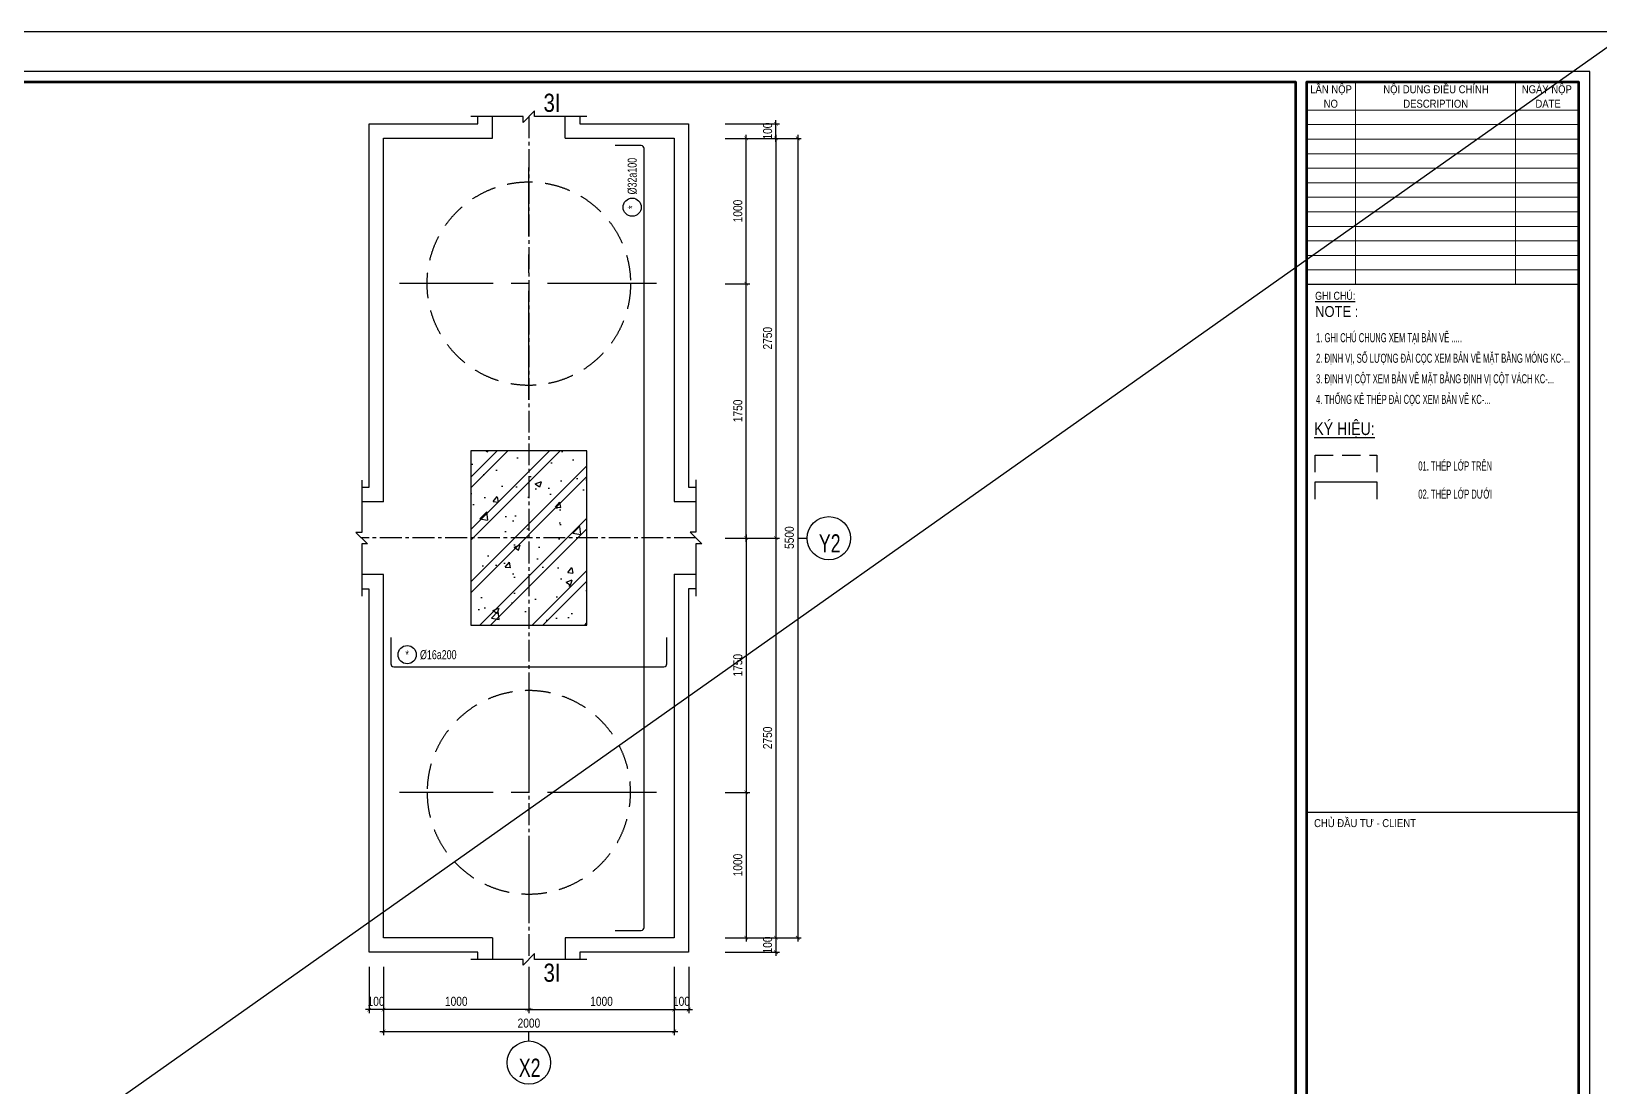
# Model space of a CAD drawing. Extents: x 71 to 2424299, y -14 to 1061502.
# Drawn here: x 1119203 to 1129997, y 529046 to 536307 of the extents above; entities that cross this region are included whole.
import ezdxf
from ezdxf.enums import TextEntityAlignment as Align

# ---------------------------------------------------------------- set-up
doc = ezdxf.new("R2010")
doc.units = 0
doc.header["$LTSCALE"] = 1000
doc.header["$MEASUREMENT"] = 0
doc.header["$PDMODE"] = 3
doc.linetypes.add('CENTER2', pattern=[1.125, 0.75, -0.125, 0.125, -0.125])
doc.linetypes.add('HIDDEN', pattern=[0.375, 0.25, -0.125])
doc.layers.get('0').update_dxf_attribs({"linetype": 'CONTINUOUS'})
doc.layers.get('Defpoints').update_dxf_attribs({"linetype": 'CONTINUOUS'})
for name, color, linetype in [('CDC -TEXT KHUNG', 7, 'CONTINUOUS'), ('CDC-KHUNGTEN', 7, 'CONTINUOUS'), ('CDC.01.AXIS', 160, 'CENTER2'), ('CDC.02.DIM', 1, 'CONTINUOUS'), ('CDC.03.BORDER', 3, 'CONTINUOUS'), ('CDC.04.HIDDEN', 8, 'HIDDEN'), ('CDC.05.STEEL', 4, 'CONTINUOUS'), ('CDC.06.TEXT', 2, 'CONTINUOUS'), ('CDC.09.COLUMN', 4, 'CONTINUOUS'), ('CDC.10.HATCH', 9, 'CONTINUOUS'), ('CDC.11.NOTE', 8, 'CONTINUOUS'), ('CDC.12.PILE', 7, 'CONTINUOUS'), ('CDC.14.STEELNUM', 9, 'CONTINUOUS')]:
    doc.layers.add(name, color=color, linetype=linetype)
doc.layers.add('KCS_Plotter', color=11, linetype='CONTINUOUS', plot=False)
doc.styles.add('ARIAL', font='arial.ttf', dxfattribs={"width": 0.8})
doc.styles.add('Arial_4', font='arial.ttf', dxfattribs={"width": 0.75, "height": 3})
doc.styles.add('KT CDC', font='arial.ttf', dxfattribs={"width": 0.85, "height": 200})
doc.styles.add('ROMANS', font='arial.ttf', dxfattribs={"width": 0.55})
doc.dimstyles.new('25', dxfattribs={"dimscale": 25, "dimtxt": 2.5, "dimasz": 1, "dimexe": 1, "dimexo": 0, "dimgap": 1, "dimtad": 1, "dimdec": 0, "dimdsep": 46, "dimtxsty": 'ARIAL', "dimblk": 'ARCHTICK', "dimcen": 1, "dimdle": 1, "dimclrd": 256, "dimclre": 256, "dimclrt": 2, "dimadec": 0, "dimazin": 0, "dimtfac": 0.00072, "dimtdec": 0, "dimtix": 1, "dimtmove": 2, "dimatfit": 3, "dimldrblk": 'ARCHTICK', "dimfxl": 1, "dimtolj": 1, "dimarcsym": 0})

# ---------------------------------------------------------------- blocks, each defined once
blk = doc.blocks.new('_ArchTick')
at = {"color": 0, "linetype": 'ByBlock', "const_width": 0.15}
blk.add_lwpolyline([(-0.5, -0.5), (0.5, 0.5)], dxfattribs=at)
blk = doc.blocks.new('*D127')
at = {"layer": 'CDC.02.DIM', "lineweight": -2, "transparency": 16777216}
for p, q in [((1123977, 535571), (1124352, 535571)), ((1124327, 535596), (1124327, 532796)), ((1123977, 532821), (1124352, 532821))]:
    blk.add_line(p, q, dxfattribs=at)
at = {"layer": 'Defpoints', "color": 0, "transparency": 16777216}
for p in [(1123977, 535571), (1123977, 532821), (1124327, 532821)]:
    blk.add_point(p, dxfattribs=at)
at = {"layer": 'CDC.02.DIM', "lineweight": -2, "transparency": 16777216, "xscale": 25, "yscale": 25, "zscale": 25}
for p, rotation in [((1124327, 535571), 90), ((1124327, 532821), 270)]:
    blk.add_blockref('_ArchTick', p, dxfattribs=dict(at, rotation=rotation))
at = {"layer": 'CDC.02.DIM', "color": 2, "transparency": 16777216, "insert": (1124270, 534196), "char_height": 62.5, "attachment_point": 5, "rotation": 90, "style": 'ARIAL'}
blk.add_mtext('\\A1;2750', dxfattribs=at)
blk = doc.blocks.new('*D128')
at = {"layer": 'CDC.02.DIM', "lineweight": -2, "transparency": 16777216}
for p, q in [((1123977, 532821), (1124352, 532821)), ((1124327, 532846), (1124327, 530046)), ((1123977, 530071), (1124352, 530071))]:
    blk.add_line(p, q, dxfattribs=at)
at = {"layer": 'Defpoints', "color": 0, "transparency": 16777216}
for p in [(1123977, 532821), (1123977, 530071), (1124327, 530071)]:
    blk.add_point(p, dxfattribs=at)
at = {"layer": 'CDC.02.DIM', "lineweight": -2, "transparency": 16777216, "xscale": 25, "yscale": 25, "zscale": 25}
for p, rotation in [((1124327, 532821), 90), ((1124327, 530071), 270)]:
    blk.add_blockref('_ArchTick', p, dxfattribs=dict(at, rotation=rotation))
at = {"layer": 'CDC.02.DIM', "color": 2, "transparency": 16777216, "insert": (1124270, 531446), "char_height": 62.5, "attachment_point": 5, "rotation": 90, "style": 'ARIAL'}
blk.add_mtext('\\A1;2750', dxfattribs=at)
blk = doc.blocks.new('*D129')
at = {"layer": 'CDC.02.DIM', "lineweight": -2, "transparency": 16777216}
for p, q in [((1123977, 535571), (1124502, 535571)), ((1124477, 535596), (1124477, 530046)), ((1123977, 530071), (1124502, 530071))]:
    blk.add_line(p, q, dxfattribs=at)
at = {"layer": 'Defpoints', "color": 0, "transparency": 16777216}
for p in [(1123977, 535571), (1123977, 530071), (1124477, 530071)]:
    blk.add_point(p, dxfattribs=at)
at = {"layer": 'CDC.02.DIM', "lineweight": -2, "transparency": 16777216, "xscale": 25, "yscale": 25, "zscale": 25}
for p, rotation in [((1124477, 535571), 90), ((1124477, 530071), 270)]:
    blk.add_blockref('_ArchTick', p, dxfattribs=dict(at, rotation=rotation))
at = {"layer": 'CDC.02.DIM', "color": 2, "transparency": 16777216, "insert": (1124420, 532824), "char_height": 62.5, "attachment_point": 5, "rotation": 90, "style": 'ARIAL'}
blk.add_mtext('\\A1;5500', dxfattribs=at)
blk = doc.blocks.new('*D130')
at = {"layer": 'CDC.02.DIM', "lineweight": -2, "transparency": 16777216}
for p, q in [((1123977, 535671), (1124352, 535671)), ((1124327, 535546), (1124327, 535696)), ((1123977, 535571), (1124352, 535571))]:
    blk.add_line(p, q, dxfattribs=at)
at = {"layer": 'Defpoints', "color": 0, "transparency": 16777216}
for p in [(1123977, 535671), (1124327, 535671), (1123977, 535571)]:
    blk.add_point(p, dxfattribs=at)
at = {"layer": 'CDC.02.DIM', "lineweight": -2, "transparency": 16777216, "xscale": 25, "yscale": 25, "zscale": 25}
for p, rotation in [((1124327, 535671), 90), ((1124327, 535571), 270)]:
    blk.add_blockref('_ArchTick', p, dxfattribs=dict(at, rotation=rotation))
at = {"layer": 'CDC.02.DIM', "color": 2, "transparency": 16777216, "insert": (1124270, 535621), "char_height": 62.5, "attachment_point": 5, "rotation": 90, "style": 'ARIAL'}
blk.add_mtext('\\A1;100', dxfattribs=at)
blk = doc.blocks.new('*D131')
at = {"layer": 'CDC.02.DIM', "lineweight": -2, "transparency": 16777216}
for p, q in [((1124327, 530096), (1124327, 529946)), ((1123977, 530071), (1124352, 530071)), ((1123977, 529971), (1124352, 529971))]:
    blk.add_line(p, q, dxfattribs=at)
at = {"layer": 'Defpoints', "color": 0, "transparency": 16777216}
for p in [(1123977, 530071), (1123977, 529971), (1124327, 529971)]:
    blk.add_point(p, dxfattribs=at)
at = {"layer": 'CDC.02.DIM', "lineweight": -2, "transparency": 16777216, "xscale": 25, "yscale": 25, "zscale": 25}
for p, rotation in [((1124327, 530071), 90), ((1124327, 529971), 270)]:
    blk.add_blockref('_ArchTick', p, dxfattribs=dict(at, rotation=rotation))
at = {"layer": 'CDC.02.DIM', "color": 2, "transparency": 16777216, "insert": (1124270, 530021), "char_height": 62.5, "attachment_point": 5, "rotation": 90, "style": 'ARIAL'}
blk.add_mtext('\\A1;100', dxfattribs=at)
blk = doc.blocks.new('*D132')
at = {"layer": 'CDC.02.DIM', "lineweight": -2, "transparency": 16777216}
for p, q in [((1123977, 534571), (1124147, 534571)), ((1124122, 532796), (1124122, 534596)), ((1123977, 532821), (1124147, 532821))]:
    blk.add_line(p, q, dxfattribs=at)
at = {"layer": 'Defpoints', "color": 0, "transparency": 16777216}
for p in [(1123977, 534571), (1124122, 534571), (1123977, 532821)]:
    blk.add_point(p, dxfattribs=at)
at = {"layer": 'CDC.02.DIM', "lineweight": -2, "transparency": 16777216, "xscale": 25, "yscale": 25, "zscale": 25}
for p, rotation in [((1124122, 534571), 90), ((1124122, 532821), 270)]:
    blk.add_blockref('_ArchTick', p, dxfattribs=dict(at, rotation=rotation))
at = {"layer": 'CDC.02.DIM', "color": 2, "transparency": 16777216, "insert": (1124065, 533696), "char_height": 62.5, "attachment_point": 5, "rotation": 90, "style": 'ARIAL'}
blk.add_mtext('\\A1;1750', dxfattribs=at)
blk = doc.blocks.new('*D133')
at = {"layer": 'CDC.02.DIM', "lineweight": -2, "transparency": 16777216}
for p, q in [((1123977, 532821), (1124147, 532821)), ((1124122, 532846), (1124122, 531046)), ((1123977, 531071), (1124147, 531071))]:
    blk.add_line(p, q, dxfattribs=at)
at = {"layer": 'Defpoints', "color": 0, "transparency": 16777216}
for p in [(1123977, 532821), (1123977, 531071), (1124122, 531071)]:
    blk.add_point(p, dxfattribs=at)
at = {"layer": 'CDC.02.DIM', "lineweight": -2, "transparency": 16777216, "xscale": 25, "yscale": 25, "zscale": 25}
for p, rotation in [((1124122, 532821), 90), ((1124122, 531071), 270)]:
    blk.add_blockref('_ArchTick', p, dxfattribs=dict(at, rotation=rotation))
at = {"layer": 'CDC.02.DIM', "color": 2, "transparency": 16777216, "insert": (1124065, 531946), "char_height": 62.5, "attachment_point": 5, "rotation": 90, "style": 'ARIAL'}
blk.add_mtext('\\A1;1750', dxfattribs=at)
blk = doc.blocks.new('*D134')
at = {"layer": 'CDC.02.DIM', "lineweight": -2, "transparency": 16777216}
for p, q in [((1121627, 529871), (1121627, 529551)), ((1122627, 529871), (1122627, 529551)), ((1122652, 529576), (1121602, 529576))]:
    blk.add_line(p, q, dxfattribs=at)
at = {"layer": 'Defpoints', "color": 0, "transparency": 16777216}
for p in [(1121627, 529871), (1122627, 529871), (1121627, 529576)]:
    blk.add_point(p, dxfattribs=at)
at = {"layer": 'CDC.02.DIM', "lineweight": -2, "transparency": 16777216, "xscale": 25, "yscale": 25, "zscale": 25, "rotation": 180}
blk.add_blockref('_ArchTick', (1121627, 529576), dxfattribs=at)
at = {"layer": 'CDC.02.DIM', "lineweight": -2, "transparency": 16777216, "xscale": 25, "yscale": 25, "zscale": 25}
blk.add_blockref('_ArchTick', (1122627, 529576), dxfattribs=at)
at = {"layer": 'CDC.02.DIM', "color": 2, "transparency": 16777216, "insert": (1122127, 529633), "char_height": 62.5, "attachment_point": 5, "style": 'ARIAL'}
blk.add_mtext('\\A1;1000', dxfattribs=at)
blk = doc.blocks.new('*D135')
at = {"layer": 'CDC.02.DIM', "lineweight": -2, "transparency": 16777216}
for p, q in [((1122627, 529871), (1122627, 529551)), ((1123627, 529871), (1123627, 529551)), ((1122602, 529576), (1123652, 529576))]:
    blk.add_line(p, q, dxfattribs=at)
at = {"layer": 'Defpoints', "color": 0, "transparency": 16777216}
for p in [(1122627, 529871), (1123627, 529871), (1123627, 529576)]:
    blk.add_point(p, dxfattribs=at)
at = {"layer": 'CDC.02.DIM', "lineweight": -2, "transparency": 16777216, "xscale": 25, "yscale": 25, "zscale": 25, "rotation": 180}
blk.add_blockref('_ArchTick', (1122627, 529576), dxfattribs=at)
at = {"layer": 'CDC.02.DIM', "lineweight": -2, "transparency": 16777216, "xscale": 25, "yscale": 25, "zscale": 25}
blk.add_blockref('_ArchTick', (1123627, 529576), dxfattribs=at)
at = {"layer": 'CDC.02.DIM', "color": 2, "transparency": 16777216, "insert": (1123127, 529633), "char_height": 62.5, "attachment_point": 5, "style": 'ARIAL'}
blk.add_mtext('\\A1;1000', dxfattribs=at)
blk = doc.blocks.new('*D136')
at = {"layer": 'CDC.02.DIM', "lineweight": -2, "transparency": 16777216}
for p, q in [((1121627, 529871), (1121627, 529401)), ((1123627, 529871), (1123627, 529401)), ((1121602, 529426), (1123652, 529426))]:
    blk.add_line(p, q, dxfattribs=at)
at = {"layer": 'Defpoints', "color": 0, "transparency": 16777216}
for p in [(1121627, 529871), (1123627, 529871), (1123627, 529426)]:
    blk.add_point(p, dxfattribs=at)
at = {"layer": 'CDC.02.DIM', "lineweight": -2, "transparency": 16777216, "xscale": 25, "yscale": 25, "zscale": 25, "rotation": 180}
blk.add_blockref('_ArchTick', (1121627, 529426), dxfattribs=at)
at = {"layer": 'CDC.02.DIM', "lineweight": -2, "transparency": 16777216, "xscale": 25, "yscale": 25, "zscale": 25}
blk.add_blockref('_ArchTick', (1123627, 529426), dxfattribs=at)
at = {"layer": 'CDC.02.DIM', "color": 2, "transparency": 16777216, "insert": (1122627, 529483), "char_height": 62.5, "attachment_point": 5, "style": 'ARIAL'}
blk.add_mtext('\\A1;2000', dxfattribs=at)
blk = doc.blocks.new('*D137')
at = {"layer": 'CDC.02.DIM', "lineweight": -2, "transparency": 16777216}
for p, q in [((1121527, 529871), (1121527, 529551)), ((1121627, 529871), (1121627, 529551)), ((1121652, 529576), (1121502, 529576))]:
    blk.add_line(p, q, dxfattribs=at)
at = {"layer": 'Defpoints', "color": 0, "transparency": 16777216}
for p in [(1121527, 529871), (1121627, 529871), (1121527, 529576)]:
    blk.add_point(p, dxfattribs=at)
at = {"layer": 'CDC.02.DIM', "lineweight": -2, "transparency": 16777216, "xscale": 25, "yscale": 25, "zscale": 25, "rotation": 180}
blk.add_blockref('_ArchTick', (1121527, 529576), dxfattribs=at)
at = {"layer": 'CDC.02.DIM', "lineweight": -2, "transparency": 16777216, "xscale": 25, "yscale": 25, "zscale": 25}
blk.add_blockref('_ArchTick', (1121627, 529576), dxfattribs=at)
at = {"layer": 'CDC.02.DIM', "color": 2, "transparency": 16777216, "insert": (1121575, 529633), "char_height": 62.5, "attachment_point": 5, "style": 'ARIAL'}
blk.add_mtext('\\A1;100', dxfattribs=at)
blk = doc.blocks.new('*D138')
at = {"layer": 'CDC.02.DIM', "lineweight": -2, "transparency": 16777216}
for p, q in [((1123627, 529871), (1123627, 529551)), ((1123727, 529871), (1123727, 529551)), ((1123602, 529576), (1123752, 529576))]:
    blk.add_line(p, q, dxfattribs=at)
at = {"layer": 'Defpoints', "color": 0, "transparency": 16777216}
for p in [(1123627, 529871), (1123727, 529871), (1123727, 529576)]:
    blk.add_point(p, dxfattribs=at)
at = {"layer": 'CDC.02.DIM', "lineweight": -2, "transparency": 16777216, "xscale": 25, "yscale": 25, "zscale": 25, "rotation": 180}
blk.add_blockref('_ArchTick', (1123627, 529576), dxfattribs=at)
at = {"layer": 'CDC.02.DIM', "lineweight": -2, "transparency": 16777216, "xscale": 25, "yscale": 25, "zscale": 25}
blk.add_blockref('_ArchTick', (1123727, 529576), dxfattribs=at)
at = {"layer": 'CDC.02.DIM', "color": 2, "transparency": 16777216, "insert": (1123677, 529633), "char_height": 62.5, "attachment_point": 5, "style": 'ARIAL'}
blk.add_mtext('\\A1;100', dxfattribs=at)
blk = doc.blocks.new('D1400')
at = {"layer": 'CDC.01.AXIS'}
for p, q in [((0, -800), (0, 800)), ((879, 0), (-891, 0))]:
    blk.add_line(p, q, dxfattribs=at)
at = {"layer": 'CDC.04.HIDDEN', "ltscale": 0.7}
blk.add_circle((0, 0), 700, dxfattribs=at)
blk = doc.blocks.new('*D215')
at = {"layer": 'CDC.02.DIM', "lineweight": -2, "transparency": 16777216}
for p, q in [((1123977, 535571), (1124147, 535571)), ((1124122, 534546), (1124122, 535596)), ((1123977, 534571), (1124147, 534571))]:
    blk.add_line(p, q, dxfattribs=at)
at = {"layer": 'Defpoints', "color": 0, "transparency": 16777216}
for p in [(1123977, 535571), (1124122, 535571), (1123977, 534571)]:
    blk.add_point(p, dxfattribs=at)
at = {"layer": 'CDC.02.DIM', "lineweight": -2, "transparency": 16777216, "xscale": 25, "yscale": 25, "zscale": 25}
for p, rotation in [((1124122, 535571), 90), ((1124122, 534571), 270)]:
    blk.add_blockref('_ArchTick', p, dxfattribs=dict(at, rotation=rotation))
at = {"layer": 'CDC.02.DIM', "color": 2, "transparency": 16777216, "insert": (1124065, 535071), "char_height": 62.5, "attachment_point": 5, "rotation": 90, "style": 'ARIAL'}
blk.add_mtext('\\A1;1000', dxfattribs=at)
blk = doc.blocks.new('*D216')
at = {"layer": 'CDC.02.DIM', "lineweight": -2, "transparency": 16777216}
for p, q in [((1123977, 531071), (1124147, 531071)), ((1124122, 531096), (1124122, 530046)), ((1123977, 530071), (1124147, 530071))]:
    blk.add_line(p, q, dxfattribs=at)
at = {"layer": 'Defpoints', "color": 0, "transparency": 16777216}
for p in [(1123977, 531071), (1123977, 530071), (1124122, 530071)]:
    blk.add_point(p, dxfattribs=at)
at = {"layer": 'CDC.02.DIM', "lineweight": -2, "transparency": 16777216, "xscale": 25, "yscale": 25, "zscale": 25}
for p, rotation in [((1124122, 531071), 90), ((1124122, 530071), 270)]:
    blk.add_blockref('_ArchTick', p, dxfattribs=dict(at, rotation=rotation))
at = {"layer": 'CDC.02.DIM', "color": 2, "transparency": 16777216, "insert": (1124065, 530571), "char_height": 62.5, "attachment_point": 5, "rotation": 90, "style": 'ARIAL'}
blk.add_mtext('\\A1;1000', dxfattribs=at)
blk = doc.blocks.new('CDTA1')
at = {"layer": 'CDC-KHUNGTEN', "color": 6, "lineweight": 25}
blk.add_line((0, 90), (-75, 90), dxfattribs=at)
at = {"layer": 'CDC-KHUNGTEN', "color": 6, "style": 'KT CDC', "width": 0.85}
blk.add_text('CHỦ ĐẦU TƯ - CLIENT', height=2.2, dxfattribs=at).set_placement((-72.93, 86))
blk = doc.blocks.new('KHUNG TEN')
at = {"layer": 'CDC-KHUNGTEN', "color": 8, "lineweight": 9}
for p, q in [((76550, 58000), (76550, 52433)), ((80950, 58000), (80950, 52433)), ((82700, 57233), (75200, 57233)), ((82700, 56833), (75200, 56833)), ((82700, 56433), (75200, 56433)), ((82700, 56033), (75200, 56033)), ((82700, 55633), (75200, 55633)), ((82700, 55233), (75200, 55233)), ((82700, 54833), (75200, 54833)), ((82700, 54433), (75200, 54433)), ((82700, 54033), (75200, 54033)), ((82700, 53633), (75200, 53633)), ((82700, 53233), (75200, 53233)), ((82700, 52833), (75200, 52833))]:
    blk.add_line(p, q, dxfattribs=at)
at = {"layer": 'CDC-KHUNGTEN', "color": 6, "lineweight": 25}
blk.add_line((82700, 52433), (75200, 52433), dxfattribs=at)
at = {"layer": 'CDC-KHUNGTEN', "color": 8}
blk.add_lwpolyline([(75096, 1100), (83000, 1100), (83000, 58300), (3000, 58300), (3000, 1100), (75096, 1100)], dxfattribs=at)
at = {"layer": 'CDC-KHUNGTEN', "color": 255, "lineweight": 60}
blk.add_lwpolyline([(74900, 1400), (74900, 58000), (3300, 58000), (3300, 1400), (74900, 1400)], close=True, dxfattribs=at)
blk.add_lwpolyline([(75200, 1400), (82700, 1400), (82700, 58000), (75200, 58000), (75200, 1400)], dxfattribs=at)
at = {"layer": 'Defpoints', "color": 1, "ltscale": 0.2}
blk.add_lwpolyline([(0, 0), (0, 59400), (84100, 59400), (84100, 0), (0, 0)], close=True, dxfattribs=at)
at = {"layer": 'CDC-KHUNGTEN', "xscale": 100, "yscale": 100, "zscale": 100}
blk.add_blockref('CDTA1', (82700, 28900), dxfattribs=at)
at = {"layer": 'CDC -TEXT KHUNG', "color": 7, "style": 'KT CDC', "width": 0.85}
for s, p in [('NO', (75672, 57299)), ('DESCRIPTION', (77863, 57299)), ('DATE', (81501, 57299))]:
    blk.add_text(s, height=220, dxfattribs=at).set_placement(p)
at = {"layer": 'CDC -TEXT KHUNG', "char_height": 220, "attachment_point": 2, "line_spacing_factor": 0.941778, "style": 'KT CDC'}
for s, insert, width in [('LẦN NỘP', (75875, 57916), 1464.22), ('NỘI DUNG ĐIỀU CHỈNH', (78763, 57916), 3699.71), ('NGÀY NỘP', (81814, 57916), 1755.59)]:
    blk.add_mtext(s, dxfattribs=dict(at, insert=insert, width=width))
at = {"layer": 'CDC-KHUNGTEN', "color": 7, "style": 'Arial_4', "width": 0.85}
blk.add_text('NOTE :', height=300, dxfattribs=at).set_placement((75436, 51540))
at = {"layer": 'CDC-KHUNGTEN', "color": 6, "insert": (75436, 52233), "char_height": 220, "width": 1881.96, "attachment_point": 1, "style": 'ARIAL'}
blk.add_mtext('{\\LGHI CHÚ:}', dxfattribs=at)

msp = doc.modelspace()

# ---------------------------------------------------------------- hatches: boundary and pattern name
at = {"layer": 'CDC.10.HATCH'}
h = msp.add_hatch(dxfattribs=at)
h.set_pattern_fill('CHAU-01', color=256, scale=60, style=0, pattern_type=2)
h.set_pattern_definition([(50, (3406.05, 0), (430.35611, -37.65128), [45, -495]), (355, (3406.05, 0), (-83.2508, 451.31528), [36, -396]), (100.4514, (3441.9, -3.14), (347.10563, 413.66373), [38.24411, -420.68527]), (46.1842, (3406.05, 120), (640.34463, -99.3114), [67.5, -742.5]), (96.6356, (3459.4, 111.7), (560.79762, 584.47072), [57.36617, -631.0278]), (351.1842, (3406.05, 120), (560.79717, 584.47116), [54, -594]), (21, (3466.05, 90), (358.14423, -241.57133), [45, -495]), (326, (3466.05, 90), (145.9892, 435.09003), [36, -396]), (71.4514, (3495.9, 69.87), (504.13358, 193.5183), [38.24411, -420.68527]), (37.5, (3406.05, 0), (7.295913, 199.736312), [0, -391.2, 0, -402, 0, -397.5]), (7.5, (3406.05, 0), (157.841722, 236.647027), [0, -229.2, 0, -382.2, 0, -151.5]), (327.5, (3272.25, 0), (320.293462, -13.532923), [0, -150, 0, -468, 0, -621]), (317.5, (3212.25, 0), (349.9117, 60.06299), [0, -195, 0, -310.8, 0, -441]), (45, (3406.05, 0), (-180.31223, 180.31223), []), (45, (3406.05, 73.5), (-180.31223, 180.31223), [])])
h.paths.add_polyline_path([(1122626.56, 533421.31), (1122226.56, 533421.31), (1122226.56, 532821.31), (1122626.56, 532821.31)])
h.paths.add_polyline_path([(1123026.56, 533421.31), (1122626.56, 533421.31), (1122626.56, 532821.31), (1123026.56, 532821.31)])
h.paths.add_polyline_path([(1123026.56, 532821.31), (1122626.56, 532821.31), (1122626.56, 532221.31), (1123026.56, 532221.31)])
h.paths.add_polyline_path([(1122626.56, 532821.31), (1122226.56, 532821.31), (1122226.56, 532221.31), (1122626.56, 532221.31)])

# ---------------------------------------------------------------- linework, layer by layer
at = {"layer": 'CDC.01.AXIS', "ltscale": 0.2}
for p, q in [((1122626.56, 535721.31), (1122626.56, 529921.31)), ((1123776.56, 532821.31), (1121475.53, 532821.31))]:
    msp.add_line(p, q, dxfattribs=at)
at = {"layer": 'CDC.03.BORDER'}
for p, q in [((1122376.56, 535571.31), (1122376.56, 535721.31)), ((1122876.56, 535571.31), (1122876.56, 535721.31)), ((1121626.56, 533070.28), (1121476.56, 533070.28)), ((1123626.56, 533071.31), (1123776.56, 533071.31)), ((1121626.56, 532570.28), (1121476.56, 532570.28)), ((1123626.56, 532571.31), (1123776.56, 532571.31)), ((1122376.56, 530071.31), (1122376.56, 529921.31)), ((1122876.56, 530071.31), (1122876.56, 529921.31))]:
    msp.add_line(p, q, dxfattribs=at)
for points in [[(1121626.56, 533070.28), (1121626.56, 535571.31), (1122376.56, 535571.31)], [(1122876.56, 535571.31), (1123626.56, 535571.31), (1123626.56, 533071.31)], [(1122376.56, 530071.31), (1121626.56, 530071.31), (1121626.56, 532570.28)], [(1123626.56, 532571.31), (1123626.56, 530071.31), (1122876.56, 530071.31)]]:
    msp.add_lwpolyline(points, dxfattribs=at)
at = {"layer": 'CDC.05.STEEL'}
for points in [[(1123220.34, 530121.31), (1123400.34, 530121.31, 0.41421356), (1123420.34, 530141.31), (1123420.34, 535501.31, 0.41421356), (1123400.34, 535521.31), (1123220.34, 535521.31)], [(1121676.56, 532135.97), (1121676.56, 531955.97, 0.41421356), (1121696.56, 531935.97), (1123556.56, 531935.97, 0.41421356), (1123576.56, 531955.97), (1123576.56, 532135.97)]]:
    msp.add_lwpolyline(points, format="xyb", dxfattribs=at)
at = {"layer": 'CDC.05.STEEL', "linetype": 'HIDDEN', "ltscale": 0.5, "elevation": 80000}
msp.add_lwpolyline([(1128037.82, 533273.22), (1128037.82, 533391.69), (1128463.86, 533391.69), (1128463.86, 533273.22)], dxfattribs=at)
at = {"layer": 'CDC.05.STEEL', "elevation": 80000}
msp.add_lwpolyline([(1128037.82, 533088.48), (1128037.82, 533206.95), (1128463.86, 533206.95), (1128463.86, 533088.48)], dxfattribs=at)
at = {"layer": 'CDC.09.COLUMN'}
msp.add_lwpolyline([(1122226.56, 532221.31), (1123026.56, 532221.31), (1123026.56, 533421.31), (1122226.56, 533421.31)], close=True, dxfattribs=at)
at = {"layer": 'CDC.11.NOTE'}
for p, q in [((1124476.56, 532819.38), (1124542.49, 532819.38)), ((1122626.56, 529360.56), (1122626.56, 529426.48))]:
    msp.add_line(p, q, dxfattribs=at)
for points in [[(1121476.56, 533170.28), (1121526.56, 533170.28), (1121526.56, 535671.31), (1122276.56, 535671.31), (1122276.56, 535721.31)], [(1123026.56, 535721.31), (1122666.56, 535721.31), (1122666.56, 535761.31), (1122586.56, 535681.31), (1122586.56, 535721.31), (1122226.56, 535721.31)], [(1122976.56, 535721.31), (1122976.56, 535671.31), (1123726.56, 535671.31), (1123726.56, 533171.31), (1123776.56, 533171.31)], [(1121476.56, 533220.28), (1121476.56, 532860.28), (1121436.56, 532860.28), (1121516.56, 532780.28), (1121476.56, 532780.28), (1121476.56, 532420.28)], [(1123776.56, 533221.31), (1123776.56, 532861.31), (1123736.56, 532861.31), (1123816.56, 532781.31), (1123776.56, 532781.31), (1123776.56, 532421.31)], [(1122276.56, 529921.31), (1122276.56, 529971.31), (1121526.56, 529971.31), (1121526.56, 532470.28), (1121476.56, 532470.28)], [(1123776.56, 532471.31), (1123726.56, 532471.31), (1123726.56, 529971.31), (1122976.56, 529971.31), (1122976.56, 529921.31)], [(1123026.56, 529921.31), (1122666.56, 529921.31), (1122666.56, 529961.31), (1122586.56, 529881.31), (1122586.56, 529921.31), (1122226.56, 529921.31)]]:
    msp.add_lwpolyline(points, dxfattribs=at)
for centre in [(1124691.63, 532819.38), (1122626.56, 529211.42)]:
    msp.add_circle(centre, 149.14, dxfattribs=at)
at = {"layer": 'CDC.14.STEELNUM'}
for centre in [(1123337.84, 535097.34), (1121789.24, 532018.47)]:
    msp.add_circle(centre, 62.5, dxfattribs=at)
at = {"layer": 'KCS_Plotter'}
msp.add_line((1130204.55, 536307.16), (1109179.55, 521457.16), dxfattribs=at)

# ---------------------------------------------------------------- block references
at = {"layer": 'CDC.06.TEXT', "xscale": 0.2499999999982123, "yscale": 0.2499999999982123, "zscale": 0.2499999999982123}
msp.add_blockref('KHUNG TEN', (1109179.55, 521457.16), dxfattribs=at)
at = {"layer": 'CDC.12.PILE'}
msp.add_blockref('D1400', (1122626.56, 534571.31), dxfattribs=at)
at = {"layer": 'CDC.12.PILE', "xscale": -1, "rotation": 180}
msp.add_blockref('D1400', (1122626.56, 531071.31), dxfattribs=at)

# ---------------------------------------------------------------- texts
at = {"layer": 'CDC.06.TEXT', "style": 'ARIAL'}
for s, height, width, p in [('3I', 125, 0.8, (1122786.19, 535815.78)), ('%%C16a200', 62.5, 0.7, (1122003.26, 532018.47)), ('3I', 125, 0.8, (1122786.19, 529830.13))]:
    msp.add_text(s, height=height, dxfattribs=dict(at, width=width)).set_placement(p, align=Align.MIDDLE_CENTER)
at = {"layer": 'CDC.06.TEXT', "style": 'ARIAL', "width": 0.7}
msp.add_text('%%C32a100', height=62.5, rotation=90, dxfattribs=at).set_placement((1123337.84, 535311.36), align=Align.MIDDLE_CENTER)
at = {"layer": 'CDC.06.TEXT'}
for s, height, style, width, p in [('1. GHI CHÚ CHUNG XEM TẠI BẢN VẼ .....', 62.5, 'ROMANS', 0.6, (1128044.91, 534168.39)), ('2. ĐỊNH VỊ, SỐ LƯỢNG ĐÀI CỌC XEM BẢN VẼ MẶT BẰNG MÓNG KC-...', 62.5, 'ROMANS', 0.6, (1128044.91, 534026.86)), ('3. ĐỊNH VỊ CỘT XEM BẢN VẼ MẶT BẰNG ĐỊNH VỊ CỘT VÁCH KC-...', 62.5, 'ROMANS', 0.6, (1128044.91, 533885.54)), ('4. THỐNG KÊ THÉP ĐÀI CỌC XEM BẢN VẼ KC-...', 62.5, 'ROMANS', 0.6, (1128044.91, 533743.82)), ('%%UKÝ HIỆU:', 87, 'ARIAL', 0.8, (1128032.55, 533529.63, 80000)), ('01. THÉP LỚP TRÊN', 62.5, 'ROMANS', 0.6, (1128748.52, 533285.69)), ('02. THÉP LỚP DƯỚI', 62.5, 'ROMANS', 0.6, (1128748.52, 533091.86))]:
    msp.add_text(s, height=height, dxfattribs=dict(at, style=style, width=width)).set_placement(p)
at = {"layer": 'CDC.06.TEXT', "char_height": 125, "width": 116.16, "attachment_point": 8, "line_spacing_factor": 0.938532}
for s, insert in [('{\\fArial|b0|i0|c0|p34;\\W0.7;Y2}', (1124697.55, 532721.71)), ('{\\fArial|b0|i0|c0|p34;\\W0.7;X2}', (1122632.48, 529113.75))]:
    msp.add_mtext(s, dxfattribs=dict(at, insert=insert))
at = {"layer": 'CDC.14.STEELNUM', "style": 'ARIAL', "width": 0.7}
msp.add_text('*', height=62.5, rotation=90, dxfattribs=at).set_placement((1123337.84, 535097.34), align=Align.MIDDLE_CENTER)
msp.add_text('*', height=62.5, dxfattribs=at).set_placement((1121789.24, 532018.47), align=Align.MIDDLE_CENTER)

# ---------------------------------------------------------------- dimensions: what is measured, and where the dimension line sits
at = {"layer": 'CDC.02.DIM'}
for base, p1, p2, picture, middle in [((1124326.56, 535671.31), (1123976.56, 535571.31), (1123976.56, 535671.31), '*D130', (1124269.65, 535621.31)), ((1124476.56, 530071.31), (1123976.56, 535571.31), (1123976.56, 530071.31), '*D129', (1124419.65, 532824.31)), ((1124326.56, 529971.31), (1123976.56, 530071.31), (1123976.56, 529971.31), '*D131', (1124269.65, 530021.31))]:
    dim = msp.add_linear_dim(base=base, p1=p1, p2=p2, angle=90, dimstyle='25', dxfattribs=at)
    dim.commit()
    dim.dimension.update_dxf_attribs({"geometry": picture, "text_midpoint": middle, "dimtype": 160})
for base, p1, p2, angle, picture, middle in [((1124326.56, 532821.31), (1123976.56, 535571.31), (1123976.56, 532821.31), 90, '*D127', (1124269.65, 534196.31)), ((1124121.56, 535571.31), (1123976.56, 534571.31), (1123976.56, 535571.31), 90, '*D215', (1124064.65, 535071.31)), ((1124121.56, 534571.31), (1123976.56, 532821.31), (1123976.56, 534571.31), 90, '*D132', (1124064.65, 533696.31)), ((1124326.56, 530071.31), (1123976.56, 532821.31), (1123976.56, 530071.31), 90, '*D128', (1124269.65, 531446.31)), ((1124121.56, 531071.31), (1123976.56, 532821.31), (1123976.56, 531071.31), 270, '*D133', (1124064.65, 531946.31)), ((1124121.56, 530071.31), (1123976.56, 531071.31), (1123976.56, 530071.31), 270, '*D216', (1124064.65, 530571.31))]:
    dim = msp.add_linear_dim(base=base, p1=p1, p2=p2, angle=angle, dimstyle='25', dxfattribs=at)
    dim.commit()
    dim.dimension.update_dxf_attribs({"geometry": picture, "text_midpoint": middle})
for base, p1, p2, picture, middle in [((1121526.56, 529576.48), (1121626.56, 529871.31), (1121526.56, 529871.31), '*D137', (1121575.12, 529633.39)), ((1123726.56, 529576.48), (1123626.56, 529871.31), (1123726.56, 529871.31), '*D138', (1123676.56, 529633.39))]:
    dim = msp.add_linear_dim(base=base, p1=p1, p2=p2, dimstyle='25', dxfattribs=at)
    dim.commit()
    dim.dimension.update_dxf_attribs({"geometry": picture, "text_midpoint": middle, "dimtype": 160})
for base, p1, p2, picture, middle in [((1121626.56, 529576.48), (1122626.56, 529871.31), (1121626.56, 529871.31), '*D134', (1122126.56, 529633.39)), ((1123626.56, 529426.48), (1121626.56, 529871.31), (1123626.56, 529871.31), '*D136', (1122626.56, 529483.39)), ((1123626.56, 529576.48), (1122626.56, 529871.31), (1123626.56, 529871.31), '*D135', (1123126.56, 529633.39))]:
    dim = msp.add_linear_dim(base=base, p1=p1, p2=p2, dimstyle='25', dxfattribs=at)
    dim.commit()
    dim.dimension.update_dxf_attribs({"geometry": picture, "text_midpoint": middle})

doc.saveas('drawing.dxf')
